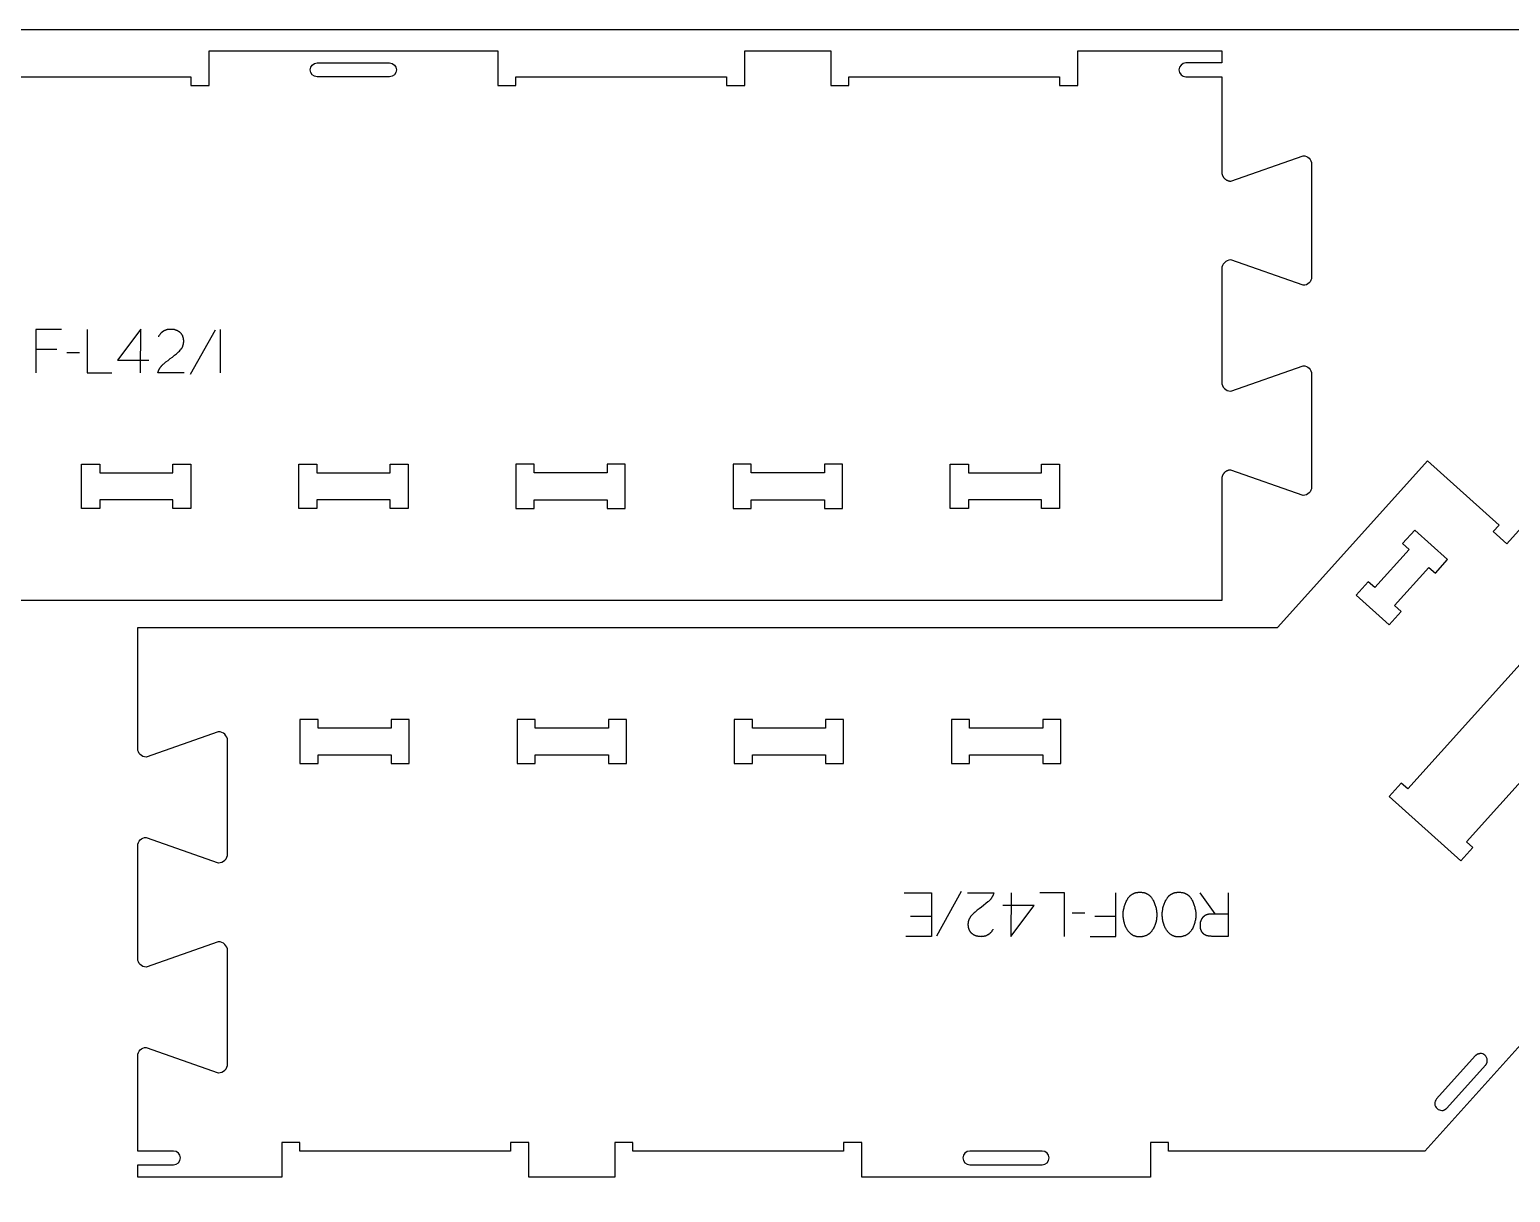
# Model space of a CAD drawing. Extents: x -7518 to -4335, y -84343 to -75479.
# Drawn here: x -5928 to -4905, y -79626 to -78823 of the extents above; entities that cross this region are included whole.
import ezdxf

# ---------------------------------------------------------------- set-up
doc = ezdxf.new("R2010")
doc.units = 0
for name, color, linetype in [('0_SHEET_SPRUCEPLY_2440X122', 1, 'CONTINUOUS'), ('1_ANYTOOL_1MMDEEP_LABELS_S', 2, 'CONTINUOUS'), ('3_ANYTOOL_CUTTHROUGH_INSID', 4, 'CONTINUOUS'), ('4_ANYTOOL_CUTTHROUGH_OUTSI', 5, 'CONTINUOUS')]:
    doc.layers.add(name, color=color, linetype=linetype)

msp = doc.modelspace()

# ---------------------------------------------------------------- linework, layer by layer
at = {"layer": '0_SHEET_SPRUCEPLY_2440X122'}
msp.add_lwpolyline([(-7146.3, -78823), (-7146.3, -80043), (-4706.3, -80043), (-4706.3, -78823)], close=True, dxfattribs=at)
at = {"layer": '1_ANYTOOL_1MMDEEP_LABELS_S'}
for points in [[(-5905.8, -79029.9), (-5923.5, -79029.9), (-5923.5, -79059.9)], [(-5888, -79029.9), (-5888, -79059.9), (-5870.9, -79059.9)], [(-5851.1, -79059.9), (-5851, -79029.8), (-5867.1, -79051.2)], [(-5820.9, -79059.8), (-5839.2, -79059.8), (-5839, -79059.3), (-5838.9, -79059.1), (-5838.8, -79058.9), (-5838.8, -79058.7), (-5838.7, -79058.5), (-5838.6, -79058.3), (-5838.5, -79058), (-5838.4, -79057.8), (-5838.3, -79057.6), (-5838.2, -79057.4), (-5838.1, -79057.2), (-5837.9, -79057), (-5837.8, -79056.8), (-5837.7, -79056.6), (-5837.6, -79056.4), (-5837.5, -79056.2), (-5837.3, -79056), (-5837.2, -79055.9), (-5837.1, -79055.7), (-5836.9, -79055.5), (-5836.8, -79055.3), (-5836.6, -79055.1), (-5836.5, -79055), (-5836.3, -79054.8), (-5836.1, -79054.6), (-5836, -79054.5), (-5835.8, -79054.3), (-5835.6, -79054.1), (-5835.5, -79054), (-5835.1, -79053.7), (-5833.6, -79052.4), (-5832.1, -79051.3), (-5830.6, -79050.1), (-5829.1, -79049), (-5828.4, -79048.4), (-5827.6, -79047.8), (-5826.9, -79047.3), (-5826.2, -79046.7), (-5825.6, -79046.1), (-5824.9, -79045.5), (-5824.3, -79044.9), (-5823.7, -79044.2), (-5823.5, -79044.1), (-5823.4, -79043.9), (-5823.3, -79043.8), (-5823.1, -79043.6), (-5823, -79043.4), (-5822.9, -79043.3), (-5822.8, -79043.1), (-5822.7, -79042.9), (-5822.5, -79042.8), (-5822.4, -79042.6), (-5822.3, -79042.4), (-5822.2, -79042.2), (-5822.2, -79042), (-5822.1, -79041.9), (-5822, -79041.7), (-5821.9, -79041.5), (-5821.8, -79041.3), (-5821.8, -79041.1), (-5821.7, -79040.9), (-5821.7, -79040.7), (-5821.6, -79040.5), (-5821.6, -79040.3), (-5821.5, -79040.1), (-5821.5, -79039.9), (-5821.4, -79039.7), (-5821.4, -79039.4), (-5821.4, -79039.2), (-5821.4, -79039), (-5821.3, -79038.8), (-5821.3, -79038.6), (-5821.3, -79038.3), (-5821.3, -79038.1), (-5821.3, -79037.9), (-5821.3, -79037.6), (-5821.3, -79037.4), (-5821.4, -79037.1), (-5821.4, -79036.9), (-5821.4, -79036.7), (-5821.4, -79036.5), (-5821.5, -79036.2), (-5821.5, -79036), (-5821.6, -79035.8), (-5821.6, -79035.6), (-5821.7, -79035.4), (-5821.7, -79035.2), (-5821.8, -79035), (-5821.9, -79034.8), (-5822, -79034.6), (-5822, -79034.4), (-5822.1, -79034.2), (-5822.2, -79034), (-5822.3, -79033.8), (-5822.4, -79033.7), (-5822.5, -79033.5), (-5822.6, -79033.3), (-5822.7, -79033.2), (-5822.9, -79033), (-5823, -79032.8), (-5823.1, -79032.7), (-5823.3, -79032.5), (-5823.4, -79032.4), (-5823.5, -79032.3), (-5823.7, -79032.1), (-5823.9, -79032), (-5824, -79031.9), (-5824.2, -79031.7), (-5824.3, -79031.6), (-5824.5, -79031.5), (-5824.7, -79031.4), (-5824.9, -79031.3), (-5825, -79031.2), (-5825.2, -79031.1), (-5825.4, -79031), (-5825.6, -79030.9), (-5825.8, -79030.8), (-5825.9, -79030.7), (-5826.1, -79030.6), (-5826.3, -79030.6), (-5826.5, -79030.5), (-5826.7, -79030.4), (-5826.9, -79030.4), (-5827.1, -79030.3), (-5827.3, -79030.2), (-5827.5, -79030.2), (-5827.7, -79030.1), (-5828, -79030.1), (-5828.2, -79030.1), (-5828.4, -79030), (-5828.6, -79030), (-5828.8, -79030), (-5829.1, -79029.9), (-5829.3, -79029.9), (-5829.5, -79029.9), (-5829.8, -79029.9), (-5830.2, -79029.9), (-5830.6, -79029.9), (-5831, -79029.9), (-5831.3, -79029.9), (-5831.7, -79030), (-5832, -79030), (-5832.3, -79030.1), (-5832.7, -79030.1), (-5833, -79030.2), (-5833.3, -79030.3), (-5833.5, -79030.3), (-5833.6, -79030.4), (-5833.8, -79030.4), (-5833.9, -79030.5), (-5834.1, -79030.6), (-5834.2, -79030.6), (-5834.4, -79030.7), (-5834.5, -79030.7), (-5834.6, -79030.8), (-5834.8, -79030.9), (-5834.9, -79030.9), (-5835.1, -79031), (-5835.2, -79031.1), (-5835.3, -79031.2), (-5835.5, -79031.2), (-5835.6, -79031.3), (-5835.7, -79031.4), (-5835.8, -79031.5), (-5836, -79031.6), (-5836.1, -79031.7), (-5836.2, -79031.8), (-5836.3, -79031.9), (-5836.4, -79032), (-5836.6, -79032.1), (-5836.7, -79032.2), (-5836.8, -79032.3), (-5836.9, -79032.4), (-5837, -79032.5), (-5837.1, -79032.6), (-5837.2, -79032.8), (-5837.3, -79032.9), (-5837.4, -79033), (-5837.6, -79033.3), (-5837.8, -79033.5), (-5838, -79033.8), (-5838.2, -79034.1), (-5838.4, -79034.4), (-5838.6, -79034.7), (-5838.7, -79035)], [(-5799.6, -79030.4), (-5816.8, -79061.1)], [(-5796.1, -79029.9), (-5796.1, -79059.9)], [(-5909, -79043.9), (-5923.5, -79043.9)], [(-5893.2, -79046), (-5901.9, -79046.1)], [(-5867.1, -79051.2), (-5845.3, -79051.2)], [(-5323.6, -79419), (-5304.7, -79419), (-5304.7, -79449), (-5322.5, -79449)], [(-5301.2, -79448.5), (-5284.1, -79417.7)], [(-5280, -79419), (-5261.7, -79419), (-5261.9, -79419.5), (-5262, -79419.7), (-5262, -79419.9), (-5262.1, -79420.2), (-5262.2, -79420.4), (-5262.3, -79420.6), (-5262.4, -79420.8), (-5262.5, -79421), (-5262.6, -79421.2), (-5262.7, -79421.4), (-5262.8, -79421.6), (-5262.9, -79421.8), (-5263.1, -79422), (-5263.2, -79422.2), (-5263.3, -79422.4), (-5263.4, -79422.6), (-5263.6, -79422.8), (-5263.7, -79423), (-5263.8, -79423.2), (-5264, -79423.4), (-5264.1, -79423.5), (-5264.3, -79423.7), (-5264.4, -79423.9), (-5264.6, -79424.1), (-5264.7, -79424.2), (-5264.9, -79424.4), (-5265.1, -79424.6), (-5265.2, -79424.7), (-5265.4, -79424.9), (-5265.8, -79425.2), (-5267.3, -79426.4), (-5268.8, -79427.6), (-5270.3, -79428.8), (-5271.8, -79429.9), (-5272.5, -79430.4), (-5273.3, -79431), (-5274, -79431.6), (-5274.7, -79432.2), (-5275.3, -79432.8), (-5276, -79433.4), (-5276.6, -79434), (-5277.2, -79434.6), (-5277.4, -79434.8), (-5277.5, -79434.9), (-5277.6, -79435.1), (-5277.8, -79435.2), (-5277.9, -79435.4), (-5278, -79435.6), (-5278.1, -79435.7), (-5278.2, -79435.9), (-5278.3, -79436.1), (-5278.4, -79436.3), (-5278.5, -79436.4), (-5278.6, -79436.6), (-5278.7, -79436.8), (-5278.8, -79437), (-5278.9, -79437.2), (-5279, -79437.4), (-5279, -79437.6), (-5279.1, -79437.8), (-5279.2, -79438), (-5279.2, -79438.2), (-5279.3, -79438.4), (-5279.3, -79438.6), (-5279.4, -79438.8), (-5279.4, -79439), (-5279.4, -79439.2), (-5279.5, -79439.4), (-5279.5, -79439.6), (-5279.5, -79439.8), (-5279.5, -79440.1), (-5279.6, -79440.3), (-5279.6, -79440.5), (-5279.6, -79440.7), (-5279.6, -79441), (-5279.6, -79441.2), (-5279.5, -79441.5), (-5279.5, -79441.7), (-5279.5, -79441.9), (-5279.5, -79442.2), (-5279.4, -79442.4), (-5279.4, -79442.6), (-5279.4, -79442.8), (-5279.3, -79443.1), (-5279.3, -79443.3), (-5279.2, -79443.5), (-5279.1, -79443.7), (-5279.1, -79443.9), (-5279, -79444.1), (-5278.9, -79444.3), (-5278.8, -79444.5), (-5278.8, -79444.6), (-5278.7, -79444.8), (-5278.6, -79445), (-5278.5, -79445.2), (-5278.4, -79445.4), (-5278.3, -79445.5), (-5278.1, -79445.7), (-5278, -79445.8), (-5277.9, -79446), (-5277.8, -79446.2), (-5277.6, -79446.3), (-5277.5, -79446.4), (-5277.3, -79446.6), (-5277.2, -79446.7), (-5277, -79446.9), (-5276.9, -79447), (-5276.7, -79447.1), (-5276.5, -79447.2), (-5276.4, -79447.3), (-5276.2, -79447.5), (-5276, -79447.6), (-5275.9, -79447.7), (-5275.7, -79447.8), (-5275.5, -79447.9), (-5275.3, -79448), (-5275.1, -79448), (-5275, -79448.1), (-5274.8, -79448.2), (-5274.6, -79448.3), (-5274.4, -79448.4), (-5274.2, -79448.4), (-5274, -79448.5), (-5273.8, -79448.6), (-5273.6, -79448.6), (-5273.4, -79448.7), (-5273.1, -79448.7), (-5272.9, -79448.7), (-5272.7, -79448.8), (-5272.5, -79448.8), (-5272.3, -79448.9), (-5272, -79448.9), (-5271.8, -79448.9), (-5271.6, -79448.9), (-5271.4, -79448.9), (-5271.1, -79448.9), (-5270.6, -79449), (-5270.3, -79448.9), (-5269.9, -79448.9), (-5269.6, -79448.9), (-5269.2, -79448.9), (-5268.9, -79448.8), (-5268.5, -79448.8), (-5268.2, -79448.7), (-5267.9, -79448.6), (-5267.6, -79448.6), (-5267.4, -79448.5), (-5267.3, -79448.5), (-5267.1, -79448.4), (-5267, -79448.4), (-5266.8, -79448.3), (-5266.7, -79448.2), (-5266.5, -79448.2), (-5266.4, -79448.1), (-5266.3, -79448), (-5266.1, -79448), (-5266, -79447.9), (-5265.8, -79447.8), (-5265.7, -79447.8), (-5265.6, -79447.7), (-5265.4, -79447.6), (-5265.3, -79447.5), (-5265.2, -79447.4), (-5265.1, -79447.3), (-5264.9, -79447.2), (-5264.8, -79447.2), (-5264.7, -79447.1), (-5264.6, -79447), (-5264.4, -79446.9), (-5264.3, -79446.8), (-5264.2, -79446.7), (-5264.1, -79446.5), (-5264, -79446.4), (-5263.9, -79446.3), (-5263.8, -79446.2), (-5263.7, -79446.1), (-5263.6, -79446), (-5263.4, -79445.8), (-5263.2, -79445.6), (-5263, -79445.3), (-5262.9, -79445), (-5262.7, -79444.8), (-5262.5, -79444.5), (-5262.3, -79444.2), (-5262.2, -79443.9)], [(-5249.8, -79419), (-5249.9, -79449), (-5233.8, -79427.6)], [(-5212.9, -79449), (-5212.9, -79419), (-5230, -79419)], [(-5195.1, -79449), (-5177.4, -79449), (-5177.4, -79419)], [(-5108.8, -79433.4), (-5119.3, -79418.9)], [(-5099.8, -79419), (-5099.8, -79449), (-5111.2, -79449), (-5111.7, -79448.9), (-5112.1, -79448.9), (-5112.4, -79448.9), (-5112.6, -79448.9), (-5112.8, -79448.9), (-5113, -79448.8), (-5113.3, -79448.8), (-5113.5, -79448.8), (-5113.7, -79448.7), (-5113.9, -79448.7), (-5114.1, -79448.6), (-5114.3, -79448.6), (-5114.5, -79448.5), (-5114.7, -79448.5), (-5114.8, -79448.4), (-5115, -79448.3), (-5115.2, -79448.3), (-5115.4, -79448.2), (-5115.5, -79448.1), (-5115.7, -79448), (-5115.9, -79447.9), (-5116, -79447.9), (-5116.2, -79447.8), (-5116.3, -79447.7), (-5116.5, -79447.6), (-5116.6, -79447.5), (-5116.8, -79447.3), (-5116.9, -79447.2), (-5117, -79447.1), (-5117.2, -79447), (-5117.3, -79446.9), (-5117.4, -79446.7), (-5117.5, -79446.6), (-5117.6, -79446.5), (-5117.7, -79446.3), (-5117.8, -79446.2), (-5117.9, -79446), (-5118, -79445.9), (-5118.1, -79445.7), (-5118.2, -79445.6), (-5118.3, -79445.4), (-5118.4, -79445.2), (-5118.4, -79445.1), (-5118.5, -79444.9), (-5118.6, -79444.7), (-5118.6, -79444.5), (-5118.7, -79444.4), (-5118.8, -79444.2), (-5118.8, -79444), (-5118.9, -79443.8), (-5118.9, -79443.6), (-5119, -79443.4), (-5119, -79443.2), (-5119, -79442.9), (-5119.1, -79442.7), (-5119.1, -79442.5), (-5119.1, -79442.3), (-5119.1, -79442.1), (-5119.1, -79441.6), (-5119.1, -79441.1), (-5119.1, -79440.9), (-5119.1, -79440.8), (-5119.1, -79440.6), (-5119.1, -79440.4), (-5119.1, -79440.2), (-5119.1, -79440.1), (-5119.1, -79439.9), (-5119, -79439.7), (-5119, -79439.6), (-5119, -79439.4), (-5118.9, -79439.2), (-5118.9, -79439.1), (-5118.9, -79438.9), (-5118.8, -79438.7), (-5118.8, -79438.6), (-5118.7, -79438.4), (-5118.6, -79438.2), (-5118.6, -79438.1), (-5118.5, -79437.9), (-5118.5, -79437.8), (-5118.4, -79437.6), (-5118.3, -79437.4), (-5118.2, -79437.3), (-5118.1, -79437.1), (-5118.1, -79437), (-5118, -79436.8), (-5117.9, -79436.7), (-5117.8, -79436.5), (-5117.7, -79436.4), (-5117.6, -79436.2), (-5117.5, -79436.1), (-5117.4, -79435.9), (-5117.3, -79435.8), (-5117.1, -79435.6), (-5117, -79435.5), (-5116.9, -79435.4), (-5116.8, -79435.2), (-5116.7, -79435.1), (-5116.5, -79435), (-5116.4, -79434.9), (-5116.3, -79434.8), (-5116.1, -79434.7), (-5116, -79434.6), (-5115.9, -79434.5), (-5115.7, -79434.4), (-5115.6, -79434.3), (-5115.4, -79434.2), (-5115.3, -79434.1), (-5115.1, -79434.1), (-5115, -79434), (-5114.8, -79433.9), (-5114.7, -79433.9), (-5114.5, -79433.8), (-5114.3, -79433.8), (-5114.2, -79433.7), (-5114, -79433.7), (-5113.8, -79433.6), (-5113.7, -79433.6), (-5113.5, -79433.6), (-5113.3, -79433.5), (-5113.1, -79433.5), (-5113, -79433.5), (-5112.8, -79433.5), (-5110.9, -79433.4), (-5108.8, -79433.4), (-5099.9, -79433.4)], [(-5319.3, -79435), (-5304.7, -79435)], [(-5233.8, -79427.6), (-5255.6, -79427.6)], [(-5207.7, -79432.8), (-5198.9, -79432.8)], [(-5191.9, -79435), (-5177.4, -79435)]]:
    msp.add_lwpolyline(points, dxfattribs=at)
for points in [[(-5161.2, -79449.3), (-5161.6, -79449.3), (-5162, -79449.3), (-5162.3, -79449.2), (-5162.7, -79449.2), (-5162.8, -79449.2), (-5163, -79449.2), (-5163.2, -79449.1), (-5163.4, -79449.1), (-5163.5, -79449.1), (-5163.7, -79449), (-5163.8, -79449), (-5164, -79448.9), (-5164.2, -79448.9), (-5164.3, -79448.8), (-5164.5, -79448.8), (-5164.6, -79448.7), (-5164.8, -79448.7), (-5164.9, -79448.6), (-5165.1, -79448.5), (-5165.2, -79448.5), (-5165.4, -79448.4), (-5165.5, -79448.3), (-5165.7, -79448.2), (-5165.8, -79448.2), (-5165.9, -79448.1), (-5166.1, -79448), (-5166.2, -79447.9), (-5166.3, -79447.8), (-5166.6, -79447.6), (-5166.8, -79447.4), (-5167.1, -79447.2), (-5167.3, -79447), (-5167.6, -79446.8), (-5167.8, -79446.6), (-5168, -79446.4), (-5168.2, -79446.1), (-5168.5, -79445.9), (-5168.7, -79445.7), (-5168.9, -79445.4), (-5169.1, -79445.2), (-5169.3, -79444.9), (-5169.4, -79444.6), (-5169.6, -79444.3), (-5169.8, -79444.1), (-5169.9, -79443.8), (-5170.1, -79443.5), (-5170.3, -79443.2), (-5170.4, -79442.9), (-5170.6, -79442.6), (-5170.7, -79442.3), (-5170.8, -79442), (-5171, -79441.7), (-5171.1, -79441.4), (-5171.2, -79441), (-5171.3, -79440.7), (-5171.4, -79440.4), (-5171.5, -79440.1), (-5171.6, -79439.7), (-5171.7, -79439.4), (-5171.8, -79439.1), (-5171.9, -79438.4), (-5172, -79437.7), (-5172.1, -79437), (-5172.2, -79436.4), (-5172.3, -79435.7), (-5172.3, -79435.1), (-5172.4, -79434.4), (-5172.4, -79433.8), (-5172.4, -79433.1), (-5172.3, -79432.5), (-5172.3, -79431.9), (-5172.2, -79431.2), (-5172.1, -79430.6), (-5172, -79430), (-5171.8, -79429.3), (-5171.7, -79428.7), (-5171.5, -79428), (-5171.3, -79427.4), (-5171.1, -79426.8), (-5170.8, -79426.1), (-5170.6, -79425.5), (-5170.3, -79424.9), (-5169.9, -79424.2), (-5169.6, -79423.6), (-5169.4, -79423.3), (-5169.3, -79423), (-5169.1, -79422.7), (-5168.9, -79422.4), (-5168.7, -79422.1), (-5168.5, -79421.8), (-5168.3, -79421.6), (-5168, -79421.4), (-5167.9, -79421.2), (-5167.8, -79421.1), (-5167.7, -79421), (-5167.6, -79420.9), (-5167.5, -79420.8), (-5167.3, -79420.7), (-5167.2, -79420.6), (-5167.1, -79420.5), (-5167, -79420.4), (-5166.8, -79420.3), (-5166.7, -79420.2), (-5166.6, -79420.1), (-5166.5, -79420), (-5166.3, -79419.9), (-5166.2, -79419.8), (-5166, -79419.8), (-5165.9, -79419.7), (-5165.8, -79419.6), (-5165.6, -79419.5), (-5165.5, -79419.5), (-5165.3, -79419.4), (-5165.2, -79419.3), (-5165.1, -79419.3), (-5164.9, -79419.2), (-5164.8, -79419.1), (-5164.6, -79419.1), (-5164.5, -79419), (-5164.3, -79419), (-5164, -79418.9), (-5163.7, -79418.8), (-5163.3, -79418.7), (-5163, -79418.7), (-5162.7, -79418.6), (-5162.3, -79418.6), (-5162, -79418.5), (-5161.6, -79418.5), (-5161.3, -79418.5), (-5160.9, -79418.5), (-5160.5, -79418.5), (-5160.1, -79418.5), (-5159.8, -79418.5), (-5159.4, -79418.6), (-5159, -79418.6), (-5158.7, -79418.7), (-5158.4, -79418.7), (-5158, -79418.8), (-5157.7, -79418.9), (-5157.4, -79419), (-5157.2, -79419), (-5157.1, -79419.1), (-5156.9, -79419.2), (-5156.7, -79419.2), (-5156.6, -79419.3), (-5156.4, -79419.3), (-5156.3, -79419.4), (-5156.1, -79419.5), (-5156, -79419.5), (-5155.9, -79419.6), (-5155.7, -79419.7), (-5155.6, -79419.8), (-5155.4, -79419.9), (-5155.3, -79419.9), (-5155.2, -79420), (-5155, -79420.1), (-5154.9, -79420.2), (-5154.8, -79420.3), (-5154.6, -79420.4), (-5154.5, -79420.5), (-5154.4, -79420.6), (-5154.3, -79420.7), (-5154.1, -79420.8), (-5154, -79420.9), (-5153.9, -79421), (-5153.8, -79421.2), (-5153.7, -79421.3), (-5153.6, -79421.4), (-5153.4, -79421.5), (-5153.3, -79421.6), (-5153.1, -79421.9), (-5152.9, -79422.2), (-5152.7, -79422.5), (-5152.5, -79422.7), (-5152.3, -79423), (-5152.1, -79423.3), (-5152, -79423.7), (-5151.6, -79424.3), (-5151.3, -79425), (-5151, -79425.6), (-5150.7, -79426.3), (-5150.5, -79426.9), (-5150.3, -79427.6), (-5150.1, -79428.2), (-5149.9, -79428.9), (-5149.7, -79429.5), (-5149.6, -79430.2), (-5149.5, -79430.8), (-5149.4, -79431.5), (-5149.3, -79432.1), (-5149.2, -79432.8), (-5149.2, -79433.4), (-5149.2, -79434.1), (-5149.2, -79434.8), (-5149.2, -79435.5), (-5149.3, -79436.1), (-5149.4, -79436.8), (-5149.5, -79437.5), (-5149.6, -79438.2), (-5149.7, -79438.8), (-5149.9, -79439.5), (-5150.1, -79440.1), (-5150.3, -79440.8), (-5150.6, -79441.4), (-5150.8, -79442), (-5151.1, -79442.6), (-5151.4, -79443.3), (-5151.7, -79443.9), (-5152.1, -79444.5), (-5152.3, -79444.8), (-5152.5, -79445.1), (-5152.7, -79445.3), (-5152.9, -79445.6), (-5153.1, -79445.9), (-5153.3, -79446.1), (-5153.5, -79446.4), (-5153.7, -79446.6), (-5153.9, -79446.7), (-5154, -79446.8), (-5154.1, -79446.9), (-5154.2, -79447), (-5154.3, -79447.1), (-5154.5, -79447.2), (-5154.6, -79447.3), (-5154.7, -79447.4), (-5154.9, -79447.5), (-5155, -79447.6), (-5155.1, -79447.7), (-5155.3, -79447.8), (-5155.4, -79447.9), (-5155.5, -79447.9), (-5155.7, -79448), (-5155.8, -79448.1), (-5156, -79448.2), (-5156.1, -79448.2), (-5156.4, -79448.4), (-5156.7, -79448.5), (-5157, -79448.6), (-5157.3, -79448.7), (-5157.7, -79448.8), (-5158, -79448.9), (-5158.3, -79449), (-5158.7, -79449.1), (-5159, -79449.1), (-5159.4, -79449.2), (-5159.7, -79449.2), (-5160.1, -79449.3), (-5160.5, -79449.3), (-5160.8, -79449.3)], [(-5134.3, -79449.3), (-5134.6, -79449.3), (-5135, -79449.3), (-5135.4, -79449.2), (-5135.7, -79449.2), (-5135.9, -79449.2), (-5136.1, -79449.2), (-5136.2, -79449.1), (-5136.4, -79449.1), (-5136.6, -79449.1), (-5136.7, -79449), (-5136.9, -79449), (-5137.1, -79448.9), (-5137.2, -79448.9), (-5137.4, -79448.8), (-5137.5, -79448.8), (-5137.7, -79448.7), (-5137.8, -79448.7), (-5138, -79448.6), (-5138.1, -79448.5), (-5138.3, -79448.5), (-5138.4, -79448.4), (-5138.6, -79448.3), (-5138.7, -79448.2), (-5138.8, -79448.2), (-5139, -79448.1), (-5139.1, -79448), (-5139.2, -79447.9), (-5139.4, -79447.8), (-5139.6, -79447.6), (-5139.9, -79447.4), (-5140.1, -79447.2), (-5140.4, -79447), (-5140.6, -79446.8), (-5140.8, -79446.6), (-5141.1, -79446.4), (-5141.3, -79446.1), (-5141.5, -79445.9), (-5141.7, -79445.7), (-5141.9, -79445.4), (-5142.1, -79445.2), (-5142.3, -79444.9), (-5142.5, -79444.6), (-5142.7, -79444.3), (-5142.8, -79444.1), (-5143, -79443.8), (-5143.2, -79443.5), (-5143.3, -79443.2), (-5143.5, -79442.9), (-5143.6, -79442.6), (-5143.7, -79442.3), (-5143.9, -79442), (-5144, -79441.7), (-5144.1, -79441.4), (-5144.2, -79441), (-5144.3, -79440.7), (-5144.4, -79440.4), (-5144.5, -79440.1), (-5144.6, -79439.7), (-5144.7, -79439.4), (-5144.8, -79439.1), (-5144.9, -79438.4), (-5145.1, -79437.7), (-5145.2, -79437), (-5145.3, -79436.4), (-5145.3, -79435.7), (-5145.4, -79435.1), (-5145.4, -79434.4), (-5145.4, -79433.8), (-5145.4, -79433.1), (-5145.4, -79432.5), (-5145.3, -79431.9), (-5145.2, -79431.2), (-5145.1, -79430.6), (-5145, -79430), (-5144.9, -79429.3), (-5144.7, -79428.7), (-5144.5, -79428), (-5144.3, -79427.4), (-5144.1, -79426.8), (-5143.9, -79426.1), (-5143.6, -79425.5), (-5143.3, -79424.9), (-5143, -79424.2), (-5142.7, -79423.6), (-5142.5, -79423.3), (-5142.3, -79423), (-5142.1, -79422.7), (-5141.9, -79422.4), (-5141.7, -79422.1), (-5141.5, -79421.8), (-5141.3, -79421.6), (-5141.1, -79421.4), (-5141, -79421.2), (-5140.8, -79421.1), (-5140.7, -79421), (-5140.6, -79420.9), (-5140.5, -79420.8), (-5140.4, -79420.7), (-5140.3, -79420.6), (-5140.1, -79420.5), (-5140, -79420.4), (-5139.9, -79420.3), (-5139.8, -79420.2), (-5139.6, -79420.1), (-5139.5, -79420), (-5139.4, -79419.9), (-5139.2, -79419.8), (-5139.1, -79419.8), (-5139, -79419.7), (-5138.8, -79419.6), (-5138.7, -79419.5), (-5138.5, -79419.5), (-5138.4, -79419.4), (-5138.2, -79419.3), (-5138.1, -79419.3), (-5138, -79419.2), (-5137.8, -79419.1), (-5137.7, -79419.1), (-5137.5, -79419), (-5137.3, -79419), (-5137, -79418.9), (-5136.7, -79418.8), (-5136.4, -79418.7), (-5136.1, -79418.7), (-5135.7, -79418.6), (-5135.4, -79418.6), (-5135, -79418.5), (-5134.7, -79418.5), (-5134.3, -79418.5), (-5133.9, -79418.5), (-5133.6, -79418.5), (-5133.2, -79418.5), (-5132.8, -79418.5), (-5132.4, -79418.6), (-5132.1, -79418.6), (-5131.7, -79418.7), (-5131.4, -79418.7), (-5131.1, -79418.8), (-5130.7, -79418.9), (-5130.4, -79419), (-5130.3, -79419), (-5130.1, -79419.1), (-5129.9, -79419.2), (-5129.8, -79419.2), (-5129.6, -79419.3), (-5129.5, -79419.3), (-5129.3, -79419.4), (-5129.2, -79419.5), (-5129, -79419.5), (-5128.9, -79419.6), (-5128.8, -79419.7), (-5128.6, -79419.8), (-5128.5, -79419.9), (-5128.3, -79419.9), (-5128.2, -79420), (-5128.1, -79420.1), (-5127.9, -79420.2), (-5127.8, -79420.3), (-5127.7, -79420.4), (-5127.6, -79420.5), (-5127.4, -79420.6), (-5127.3, -79420.7), (-5127.2, -79420.8), (-5127.1, -79420.9), (-5126.9, -79421), (-5126.8, -79421.2), (-5126.7, -79421.3), (-5126.6, -79421.4), (-5126.5, -79421.5), (-5126.4, -79421.6), (-5126.2, -79421.9), (-5125.9, -79422.2), (-5125.7, -79422.5), (-5125.5, -79422.7), (-5125.4, -79423), (-5125.2, -79423.3), (-5125, -79423.7), (-5124.7, -79424.3), (-5124.4, -79425), (-5124.1, -79425.6), (-5123.8, -79426.3), (-5123.5, -79426.9), (-5123.3, -79427.6), (-5123.1, -79428.2), (-5122.9, -79428.9), (-5122.8, -79429.5), (-5122.6, -79430.2), (-5122.5, -79430.8), (-5122.4, -79431.5), (-5122.3, -79432.1), (-5122.3, -79432.8), (-5122.2, -79433.4), (-5122.2, -79434.1), (-5122.2, -79434.8), (-5122.3, -79435.5), (-5122.3, -79436.1), (-5122.4, -79436.8), (-5122.5, -79437.5), (-5122.6, -79438.2), (-5122.8, -79438.8), (-5123, -79439.5), (-5123.1, -79440.1), (-5123.4, -79440.8), (-5123.6, -79441.4), (-5123.9, -79442), (-5124.1, -79442.6), (-5124.4, -79443.3), (-5124.8, -79443.9), (-5125.1, -79444.5), (-5125.3, -79444.8), (-5125.5, -79445.1), (-5125.7, -79445.3), (-5125.9, -79445.6), (-5126.1, -79445.9), (-5126.3, -79446.1), (-5126.6, -79446.4), (-5126.8, -79446.6), (-5126.9, -79446.7), (-5127, -79446.8), (-5127.1, -79446.9), (-5127.3, -79447), (-5127.4, -79447.1), (-5127.5, -79447.2), (-5127.6, -79447.3), (-5127.8, -79447.4), (-5127.9, -79447.5), (-5128, -79447.6), (-5128.2, -79447.7), (-5128.3, -79447.8), (-5128.4, -79447.9), (-5128.6, -79447.9), (-5128.7, -79448), (-5128.9, -79448.1), (-5129, -79448.2), (-5129.1, -79448.2), (-5129.4, -79448.4), (-5129.7, -79448.5), (-5130.1, -79448.6), (-5130.4, -79448.7), (-5130.7, -79448.8), (-5131, -79448.9), (-5131.4, -79449), (-5131.7, -79449.1), (-5132, -79449.1), (-5132.4, -79449.2), (-5132.8, -79449.2), (-5133.1, -79449.3), (-5133.5, -79449.3), (-5133.9, -79449.3)]]:
    msp.add_lwpolyline(points, close=True, dxfattribs=at)
at = {"layer": '3_ANYTOOL_CUTTHROUGH_INSID', "color": 4}
for points in [[(-5679.1, -78846, -1), (-5679.1, -78855.5), (-5729.1, -78855.5, -1), (-5729.1, -78846)], [(-4948.9, -79567.6), (-4922.1, -79537.9), (-4922, -79537.8), (-4922, -79537.7), (-4921.9, -79537.6), (-4921.8, -79537.5), (-4921.8, -79537.4), (-4921.7, -79537.3), (-4921.6, -79537.2), (-4921.6, -79537.1), (-4921.5, -79537), (-4921.5, -79536.9), (-4921.4, -79536.8), (-4921.3, -79536.7), (-4921.3, -79536.6), (-4921.3, -79536.5), (-4921.2, -79536.4), (-4921.2, -79536.3), (-4921.1, -79536.2), (-4921.1, -79536), (-4921.1, -79535.9), (-4921, -79535.8), (-4921, -79535.7), (-4921, -79535.6), (-4921, -79535.5), (-4920.9, -79535.4), (-4920.9, -79535.2), (-4920.9, -79535.1), (-4920.9, -79535), (-4920.9, -79534.9), (-4920.9, -79534.8), (-4920.9, -79534.7), (-4920.9, -79534.5), (-4920.9, -79534.4, 0.198913), (-4922.5, -79531.1, 0.198913), (-4925.9, -79529.9), (-4926, -79529.9), (-4926.1, -79530), (-4926.2, -79530), (-4926.4, -79530), (-4926.5, -79530), (-4926.6, -79530), (-4926.7, -79530), (-4926.8, -79530.1), (-4926.9, -79530.1), (-4927, -79530.1), (-4927.1, -79530.2), (-4927.3, -79530.2), (-4927.4, -79530.2), (-4927.5, -79530.3), (-4927.6, -79530.3), (-4927.7, -79530.4), (-4927.8, -79530.4), (-4927.9, -79530.5), (-4928, -79530.6), (-4928.1, -79530.6), (-4928.2, -79530.7), (-4928.3, -79530.7), (-4928.4, -79530.8), (-4928.5, -79530.9), (-4928.6, -79530.9), (-4928.7, -79531), (-4928.8, -79531.1), (-4928.9, -79531.2), (-4928.9, -79531.3), (-4929, -79531.3), (-4929.1, -79531.4), (-4929.2, -79531.5), (-4955.9, -79561.2, 0.198912), (-4957.2, -79564.7, 0.198912), (-4955.6, -79567.9, 0.198912), (-4952.2, -79569.1), (-4952, -79569.1), (-4951.9, -79569.1), (-4951.8, -79569.1), (-4951.7, -79569.1), (-4951.6, -79569.1), (-4951.5, -79569.1), (-4951.4, -79569), (-4951.3, -79569), (-4951.1, -79569), (-4951, -79568.9), (-4950.9, -79568.9), (-4950.8, -79568.9), (-4950.7, -79568.8), (-4950.6, -79568.8), (-4950.5, -79568.7), (-4950.4, -79568.7), (-4950.3, -79568.6), (-4950.2, -79568.6), (-4950.1, -79568.5), (-4950, -79568.5), (-4949.9, -79568.4), (-4949.8, -79568.3), (-4949.7, -79568.3), (-4949.6, -79568.2), (-4949.5, -79568.1), (-4949.4, -79568.1), (-4949.3, -79568), (-4949.2, -79567.9), (-4949.1, -79567.8), (-4949, -79567.7), (-4949, -79567.7)], [(-5278.3, -79606.7), (-5228.3, -79606.7, 1), (-5228.3, -79597.2), (-5278.3, -79597.2, 1)]]:
    msp.add_lwpolyline(points, format="xyb", close=True, dxfattribs=at)
for points in [[(-5879.3, -79147.5), (-5879.3, -79153.5), (-5891.8, -79153.5), (-5891.8, -79123), (-5879.3, -79123), (-5879.3, -79129), (-5828.8, -79129), (-5828.8, -79123), (-5816.3, -79123), (-5816.3, -79153.5), (-5828.8, -79153.5), (-5828.8, -79147.5)], [(-5729.3, -79129), (-5678.8, -79129), (-5678.8, -79123), (-5666.3, -79123), (-5666.3, -79153.5), (-5678.8, -79153.5), (-5678.8, -79147.5), (-5729.3, -79147.5), (-5729.3, -79153.5), (-5741.8, -79153.5), (-5741.8, -79123), (-5729.3, -79123)], [(-5528.8, -79147.5), (-5528.8, -79153.5), (-5516.3, -79153.5), (-5516.3, -79123), (-5528.8, -79123), (-5528.8, -79129), (-5579.3, -79129), (-5579.3, -79123), (-5591.8, -79123), (-5591.8, -79153.5), (-5579.3, -79153.5), (-5579.3, -79147.5)], [(-5429.3, -79129), (-5429.3, -79123), (-5441.8, -79123), (-5441.8, -79153.5), (-5429.3, -79153.5), (-5429.3, -79147.5), (-5378.8, -79147.5), (-5378.8, -79153.5), (-5366.3, -79153.5), (-5366.3, -79123), (-5378.8, -79123), (-5378.8, -79129)], [(-5228.8, -79129), (-5228.8, -79123), (-5216.3, -79123), (-5216.3, -79153.5), (-5228.8, -79153.5), (-5228.8, -79147.5), (-5279.3, -79147.5), (-5279.3, -79153.5), (-5291.8, -79153.5), (-5291.8, -79123), (-5279.3, -79123), (-5279.3, -79129)], [(-4971, -79168.5), (-4979.4, -79177.8), (-4974.9, -79181.8), (-4998.7, -79208.2), (-5003.1, -79204.2), (-5011.5, -79213.4), (-4988.8, -79233.9), (-4980.5, -79224.6), (-4984.9, -79220.6), (-4961.2, -79194.2), (-4956.7, -79198.2), (-4948.4, -79188.9)], [(-5678, -79323.7), (-5678, -79329.7), (-5665.5, -79329.7), (-5665.5, -79299.2), (-5678, -79299.2), (-5678, -79305.2), (-5728.5, -79305.2), (-5728.5, -79299.2), (-5741, -79299.2), (-5741, -79329.7), (-5728.5, -79329.7), (-5728.5, -79323.7)], [(-5528, -79323.7), (-5528, -79329.7), (-5515.5, -79329.7), (-5515.5, -79299.2), (-5528, -79299.2), (-5528, -79305.2), (-5578.5, -79305.2), (-5578.5, -79299.2), (-5591, -79299.2), (-5591, -79329.7), (-5578.5, -79329.7), (-5578.5, -79323.7)], [(-5428.5, -79305.2), (-5428.5, -79299.2), (-5441, -79299.2), (-5441, -79329.7), (-5428.5, -79329.7), (-5428.5, -79323.7), (-5378, -79323.7), (-5378, -79329.7), (-5365.5, -79329.7), (-5365.5, -79299.2), (-5378, -79299.2), (-5378, -79305.2)], [(-5228, -79323.7), (-5228, -79329.7), (-5215.5, -79329.7), (-5215.5, -79299.2), (-5228, -79299.2), (-5228, -79305.2), (-5278.5, -79305.2), (-5278.5, -79299.2), (-5291, -79299.2), (-5291, -79329.7), (-5278.5, -79329.7), (-5278.5, -79323.7)]]:
    msp.add_lwpolyline(points, close=True, dxfattribs=at)
at = {"layer": '4_ANYTOOL_CUTTHROUGH_OUTSI', "color": 5}
for points in [[(-5961.8, -78855.5), (-5816.3, -78855.5), (-5816.3, -78861.5), (-5803.8, -78861.5), (-5803.8, -78837.5), (-5604.3, -78837.5), (-5604.3, -78861.5), (-5591.8, -78861.5), (-5591.8, -78855.5), (-5554.1, -78855.5), (-5446.3, -78855.5), (-5446.3, -78861.5), (-5433.8, -78861.5), (-5433.8, -78861.3), (-5433.8, -78837.5), (-5374.3, -78837.5), (-5374.3, -78861.3), (-5374.3, -78861.5), (-5361.8, -78861.5), (-5361.8, -78855.5), (-5216.3, -78855.5), (-5216.3, -78861.5), (-5203.8, -78861.5), (-5203.8, -78861.3), (-5203.8, -78837.5), (-5104.3, -78837.5), (-5104.3, -78846), (-5129.1, -78846), (-5129.1, -78846, 1), (-5129.1, -78855.5), (-5104.3, -78855.5), (-5104.3, -78921.3), (-5104.3, -78921.5), (-5104.3, -78921.6), (-5104.3, -78921.7), (-5104.3, -78921.9), (-5104.3, -78922), (-5104.3, -78922.2), (-5104.2, -78922.3), (-5104.2, -78922.5), (-5104.2, -78922.6), (-5104.1, -78922.7), (-5104.1, -78922.9), (-5104.1, -78923), (-5104, -78923.2), (-5104, -78923.3), (-5103.9, -78923.5), (-5103.9, -78923.6), (-5103.8, -78923.8), (-5103.7, -78923.9), (-5103.7, -78924), (-5103.6, -78924.2), (-5103.5, -78924.3), (-5103.4, -78924.4), (-5103.4, -78924.6), (-5103.3, -78924.7), (-5103.2, -78924.8), (-5103.1, -78925), (-5103, -78925.1), (-5102.9, -78925.2), (-5102.8, -78925.4), (-5102.7, -78925.5), (-5102.6, -78925.6), (-5102.5, -78925.7), (-5102.4, -78925.8), (-5102.2, -78925.9), (-5102.1, -78926), (-5102, -78926.1), (-5101.9, -78926.2), (-5101.7, -78926.3), (-5101.6, -78926.4), (-5101.5, -78926.5), (-5101.3, -78926.6), (-5101.2, -78926.7), (-5101.1, -78926.8), (-5100.9, -78926.8), (-5100.8, -78926.9), (-5100.6, -78927), (-5100.5, -78927), (-5100.4, -78927.1), (-5100.2, -78927.1), (-5100.1, -78927.2), (-5099.9, -78927.2), (-5099.8, -78927.3), (-5099.6, -78927.3), (-5099.5, -78927.4), (-5099.3, -78927.4), (-5099.2, -78927.4), (-5099.1, -78927.4), (-5098.9, -78927.5), (-5098.8, -78927.5), (-5098.6, -78927.5), (-5098.5, -78927.5), (-5098.3, -78927.5), (-5098.2, -78927.5), (-5098.1, -78927.5), (-5098, -78927.5), (-5098, -78927.5), (-5048, -78910), (-5048, -78910, -0.412073), (-5042.3, -78915.8), (-5042.3, -78993.8, -0.412073), (-5048, -78999.5), (-5098, -78982), (-5098, -78982), (-5098.1, -78982), (-5098.1, -78982, 0.414214), (-5104.3, -78988.3), (-5104.3, -79066.3, 0.414214), (-5098.1, -79072.5), (-5098, -79072.5), (-5098, -79072.5), (-5048, -79055), (-5048, -79055, -0.412073), (-5042.3, -79060.8), (-5042.3, -79138.8, -0.412073), (-5048, -79144.5), (-5098, -79127), (-5098, -79127), (-5098.1, -79127), (-5098.1, -79127), (-5098.2, -79127), (-5098.3, -79127), (-5098.5, -79127), (-5098.6, -79127), (-5098.8, -79127.1), (-5098.9, -79127.1), (-5099.1, -79127.1), (-5099.2, -79127.1), (-5099.3, -79127.1), (-5099.5, -79127.2), (-5099.6, -79127.2), (-5099.8, -79127.3), (-5099.9, -79127.3), (-5100.1, -79127.3), (-5100.2, -79127.4), (-5100.4, -79127.5), (-5100.5, -79127.5), (-5100.6, -79127.6), (-5100.8, -79127.6), (-5100.9, -79127.7), (-5101.1, -79127.8), (-5101.2, -79127.9), (-5101.3, -79127.9), (-5101.5, -79128), (-5101.6, -79128.1), (-5101.7, -79128.2), (-5101.9, -79128.3), (-5102, -79128.4), (-5102.1, -79128.5), (-5102.2, -79128.6), (-5102.4, -79128.7), (-5102.5, -79128.8), (-5102.6, -79128.9), (-5102.7, -79129.1), (-5102.8, -79129.2), (-5102.9, -79129.3), (-5103, -79129.4), (-5103.1, -79129.6), (-5103.2, -79129.7), (-5103.3, -79129.8), (-5103.4, -79129.9), (-5103.4, -79130.1), (-5103.5, -79130.2), (-5103.6, -79130.4), (-5103.7, -79130.5), (-5103.7, -79130.6), (-5103.8, -79130.8), (-5103.9, -79130.9), (-5103.9, -79131.1), (-5104, -79131.2), (-5104, -79131.4), (-5104.1, -79131.5), (-5104.1, -79131.6), (-5104.1, -79131.8), (-5104.2, -79131.9), (-5104.2, -79132.1), (-5104.2, -79132.2), (-5104.3, -79132.4), (-5104.3, -79132.5), (-5104.3, -79132.6), (-5104.3, -79132.8), (-5104.3, -79132.9), (-5104.3, -79133.1), (-5104.3, -79133.2), (-5104.3, -79217), (-5554.1, -79217), (-6454.1, -79217)], [(-4885.4, -79509.8), (-4964.1, -79597.2), (-5103.3, -79597.2), (-5141, -79597.2), (-5141, -79591.2), (-5153.5, -79591.2), (-5153.5, -79591.4), (-5153.5, -79615.2), (-5353, -79615.2), (-5353, -79591.4), (-5353, -79591.2), (-5365.5, -79591.2), (-5365.5, -79597.2), (-5511, -79597.2), (-5511, -79591.2), (-5523.5, -79591.2), (-5523.5, -79591.4), (-5523.5, -79615.2), (-5583, -79615.2), (-5583, -79591.4), (-5583, -79591.2), (-5595.5, -79591.2), (-5595.5, -79597.2), (-5703.3, -79597.2), (-5741, -79597.2), (-5741, -79591.2), (-5753.5, -79591.2), (-5753.5, -79591.4), (-5753.5, -79615.2), (-5853, -79615.2), (-5853, -79606.7), (-5828.3, -79606.7), (-5828.3, -79606.7, 1), (-5828.3, -79597.2), (-5853, -79597.2), (-5853, -79531.4), (-5853, -79531.4, -0.412073), (-5847.3, -79525.7), (-5797.4, -79543.1), (-5797.3, -79543.2), (-5797.3, -79543.2), (-5797.3, -79543.2, 0.414214), (-5791, -79536.9), (-5791, -79458.9, 0.414214), (-5797.3, -79452.7), (-5797.3, -79452.7), (-5797.4, -79452.7), (-5847.3, -79470.2), (-5847.3, -79470.2, -0.412073), (-5853, -79464.4), (-5853, -79386.4, -0.412073), (-5847.3, -79380.7), (-5797.4, -79398.1), (-5797.3, -79398.2), (-5797.3, -79398.2), (-5797.3, -79398.2, 0.414214), (-5791, -79391.9), (-5791, -79313.9, 0.414214), (-5797.3, -79307.7), (-5797.3, -79307.7), (-5797.4, -79307.7), (-5847.3, -79325.2), (-5847.3, -79325.2, -0.412073), (-5853, -79319.4), (-5853, -79235.7), (-5403.3, -79235.7), (-5103.3, -79235.7), (-5065.9, -79235.7), (-5065.8, -79235.7), (-5065.7, -79235.6), (-4962.2, -79120.6), (-4912.8, -79165.1), (-4916.8, -79169.5), (-4907.5, -79177.9), (-4891.4, -79160.1)]]:
    msp.add_lwpolyline(points, format="xyb", dxfattribs=at)
msp.add_lwpolyline([(-4864.9, -79224), (-4975.8, -79347.2), (-4980.3, -79343.2), (-4988.6, -79352.4), (-4939.2, -79396.9), (-4930.9, -79387.7), (-4935.3, -79383.6), (-4824.4, -79260.5)], dxfattribs=at)

doc.saveas('drawing.dxf')
